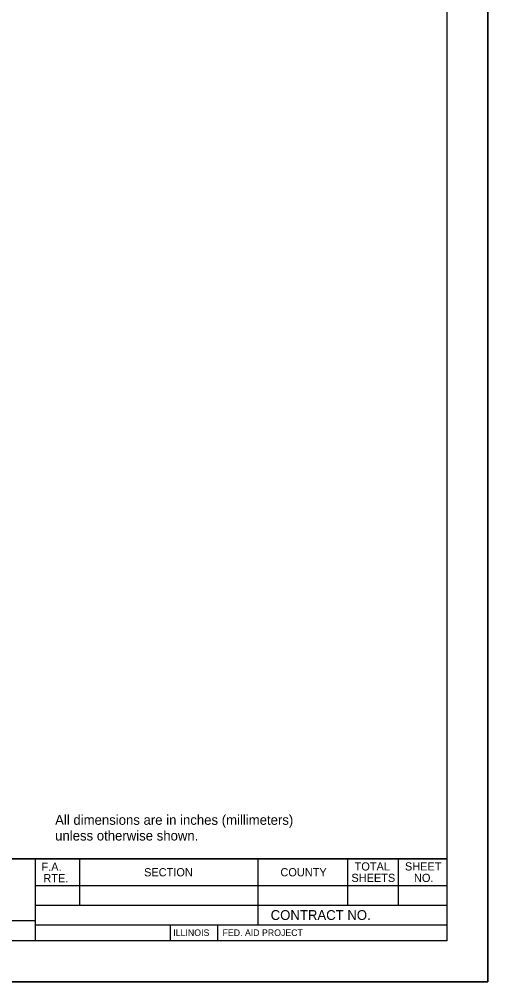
# Model space of a CAD drawing. Extents: x 2400508 to 2401188, y 421095 to 421535.
# Drawn here: x 2401073.8 to 2401188.2, y 421095.5 to 421330.6 of the extents above; entities that cross this region are included whole.
import ezdxf

# ---------------------------------------------------------------- set-up
doc = ezdxf.new("R2010")
doc.units = 0
for name, color, linetype in [('Level 48', 7, 'Continuous'), ('Sheets_50 Reference Boundary', 7, 'Continuous'), ('Sheets_General Details', 7, 'Continuous'), ('Sheets_Printer Plotting Border', 7, 'Continuous')]:
    doc.layers.add(name, color=color, linetype=linetype)

msp = doc.modelspace()

# ---------------------------------------------------------------- linework, layer by layer
at = {"layer": 'Level 48'}
msp.add_lwpolyline([(2400508.2, 421535.48), (2401188.2, 421535.48), (2401188.2, 421095.48), (2400508.2, 421095.48)], close=True, dxfattribs=at)
at = {"layer": 'Sheets_50 Reference Boundary'}
msp.add_lwpolyline([(2400548.2, 421525.48), (2401178.2, 421525.48), (2401178.2, 421125.48), (2400548.2, 421125.48)], close=True, dxfattribs=at)
at = {"layer": 'Sheets_General Details'}
for p, q in [((2401188.2, 421095.48), (2401188.2, 421535.48)), ((2400548.2, 421125.48), (2401178.2, 421125.48)), ((2401077.69, 421125.48), (2401077.69, 421105.48)), ((2401088.49, 421125.48), (2401088.49, 421114.18)), ((2401132.09, 421125.48), (2401132.09, 421109.38)), ((2401153.93, 421125.48), (2401153.93, 421114.18)), ((2401166.35, 421125.48), (2401166.35, 421114.18)), ((2401178.2, 421125.48), (2401178.2, 421125.48)), ((2401077.69, 421118.98), (2401178.2, 421118.98)), ((2401077.69, 421114.18), (2401178.2, 421114.18)), ((2400923.69, 421110.48), (2401077.69, 421110.48)), ((2401077.69, 421109.38), (2401178.2, 421109.38)), ((2401110.63, 421109.38), (2401110.63, 421105.48)), ((2401122.23, 421109.38), (2401122.23, 421105.48)), ((2401188.2, 421095.48), (2400508.2, 421095.48))]:
    msp.add_line(p, q, dxfattribs=at)
msp.add_lwpolyline([(2400548.2, 421525.48), (2401178.2, 421525.48), (2401178.2, 421105.48), (2400548.2, 421105.48)], close=True, dxfattribs=at)
at = {"layer": 'Sheets_Printer Plotting Border'}
msp.add_lwpolyline([(2400508.2, 421095.48), (2401188.2, 421095.48), (2401188.2, 421535.48), (2400508.2, 421535.48)], close=True, dxfattribs=at)

# ---------------------------------------------------------------- texts
at = {"layer": 'Sheets_General Details'}
for s, height, p in [('All dimensions are in inches (millimeters)', 2.4, (2401082.57, 421133.82)), ('unless otherwise shown.', 2.4, (2401082.57, 421129.98)), ('F.A.  ', 2, (2401079.23, 421122.58)), ('TOTAL', 2, (2401155.7, 421122.66)), ('SHEET', 2, (2401167.99, 421122.66)), ('RTE.', 2, (2401079.69, 421119.78)), ('SECTION', 2, (2401104.29, 421121.23)), ('COUNTY', 2, (2401137.58, 421121.23)), ('SHEETS', 2, (2401154.91, 421119.86)), ('NO.', 2, (2401170.2, 421119.86)), ('CONTRACT NO.      ', 2.4, (2401135.2, 421110.58)), ('ILLINOIS', 1.6, (2401111.42, 421106.67)), ('FED. AID PROJECT', 1.6, (2401123.45, 421106.67))]:
    msp.add_text(s, height=height, dxfattribs=at).set_placement(p)

doc.saveas('drawing.dxf')
